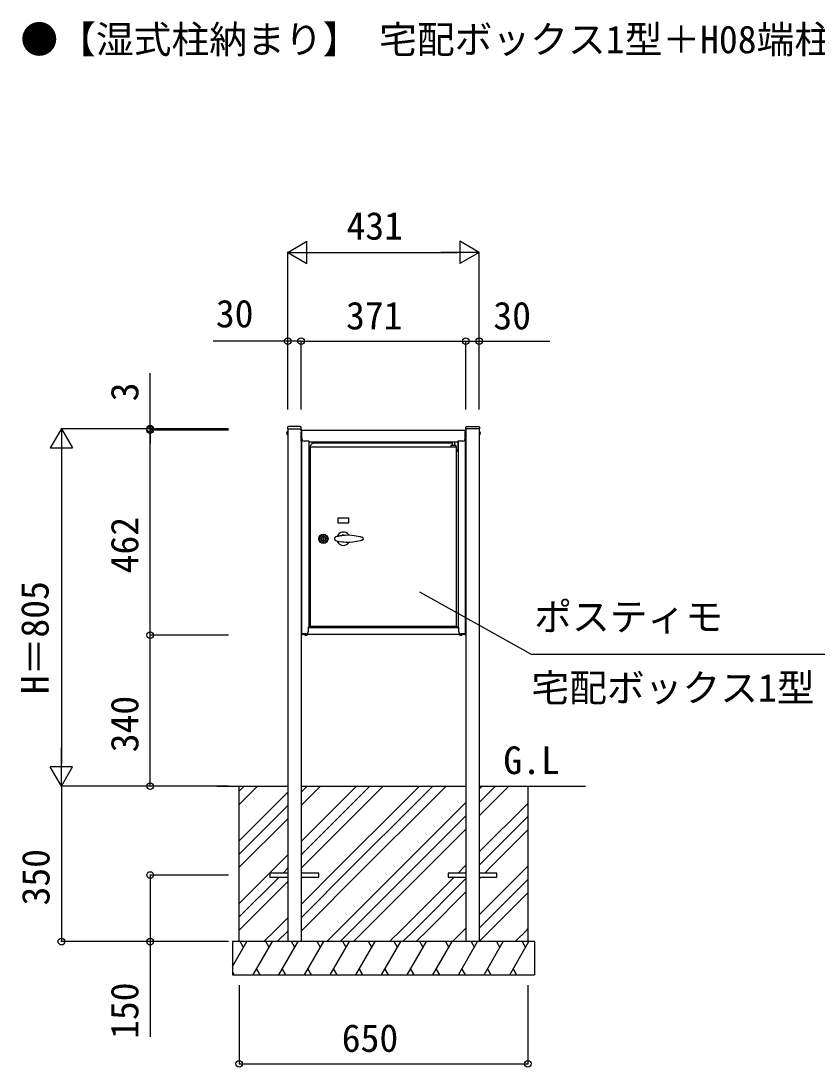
# Model space of a CAD drawing. Units: millimetres, scale not verified. Extents: x -4375 to 4375, y -6490 to 6464.
# Drawn here: x -1760 to 32, y 149 to 2505 of the extents above; entities that cross this region are included whole.
import ezdxf
from ezdxf.enums import TextEntityAlignment as Align

# ---------------------------------------------------------------- set-up
doc = ezdxf.new("R2010")
doc.units = ezdxf.units.MM
doc.header["$LTSCALE"] = 30
for name, color, linetype in [('0-1_USER1', 3, 'Continuous'), ('0-2_YKK_13', 4, 'Continuous'), ('0-3_YKK_A1', 4, 'Continuous'), ('0-4_YKK_D', 6, 'Continuous'), ('0-6_YSS_K', 3, 'Continuous')]:
    doc.layers.add(name, color=color, linetype=linetype)
doc.styles.add('ＭＳ ゴシック', font='')
doc.styles.get('ＭＳ ゴシック').set_extended_font_data('MS Gothic')

msp = doc.modelspace()

# ---------------------------------------------------------------- linework, layer by layer
at = {"layer": '0-2_YKK_13'}
for p, q in [((-1161.86, 1578.97), (-1160.01, 1578.07)), ((-1160.36, 1580.67), (-1159.85, 1580.67)), ((-1159.85, 1580.67), (-1159.85, 1573.17)), ((-1131.54, 1591.92), (-1158.16, 1591.92)), ((-1129.42, 1578.92), (-1129.37, 1578.92)), ((-1129.42, 1577.92), (-1129.42, 1578.92)), ((-1129.37, 1582.52), (-1129.37, 1563.92)), ((-1128.57, 1582.52), (-1128.57, 1563.92)), ((-1128.04, 1583.12), (-1127.99, 1583.12)), ((-1127.97, 1582.52), (-1127.97, 1583.92)), ((-1127.97, 1564.12), (-1127.97, 1582.52)), ((-760.77, 1582.52), (-760.77, 1564.12)), ((-760.76, 1583.12), (-760.71, 1583.12)), ((-760.17, 1563.92), (-760.17, 1582.52)), ((-759.37, 1563.92), (-759.37, 1582.52)), ((-757.16, 1591.92), (-730.54, 1591.92)), ((-728.34, 1580.67), (-728.85, 1580.67)), ((-728.85, 1580.67), (-728.85, 1573.17)), ((-726.84, 1578.97), (-728.7, 1578.07)), ((-1161.86, 1574.87), (-1160.01, 1575.78)), ((-1129.42, 1563.92), (-1129.37, 1563.92)), ((-1128.57, 1563.92), (-1128.57, 1560.79)), ((-1128.57, 1560.79), (-1128.57, 1124.82)), ((-1111.57, 1557.72), (-777.17, 1557.72)), ((-1111.57, 1557.72), (-1111.57, 1557.12)), ((-1111.57, 1539.92), (-1111.57, 1557.12)), ((-789.57, 1557.22), (-786.31, 1557.22)), ((-789.57, 1557.22), (-789.57, 1549.22)), ((-788.07, 1557.72), (-788.07, 1557.22)), ((-786.31, 1557.22), (-783.57, 1557.22)), ((-785.07, 1557.22), (-785.07, 1557.72)), ((-783.57, 1549.22), (-783.57, 1557.22)), ((-777.17, 1559.12), (-777.17, 1557.72)), ((-765.77, 1559.12), (-777.17, 1559.12)), ((-777.17, 1557.12), (-777.17, 1557.72)), ((-777.17, 1557.12), (-777.17, 1539.92)), ((-776.37, 1559.12), (-776.37, 1139.82)), ((-760.17, 1560.79), (-760.17, 1563.92)), ((-760.17, 1560.79), (-760.17, 1124.82)), ((-759.37, 1558.92), (-760.17, 1558.92)), ((-759.37, 1563.92), (-759.37, 1558.92)), ((-726.84, 1574.87), (-728.7, 1575.78)), ((-1109.67, 1544.82), (-1109.67, 1143.62)), ((-1109.67, 1544.82), (-1108.27, 1544.82)), ((-1108.27, 1545.42), (-1109.52, 1545.42)), ((-1108.52, 1546.82), (-1108.52, 1548.42)), ((-1108.52, 1546.82), (-1108.52, 1546.22)), ((-1108.27, 1546.22), (-780.57, 1546.22)), ((-1108.27, 1544.82), (-1108.27, 1546.22)), ((-789.57, 1554.47), (-1103.52, 1554.47)), ((-1103.52, 1553.42), (-1103.52, 1554.47)), ((-792.57, 1549.22), (-792.57, 1546.22)), ((-780.57, 1549.22), (-792.57, 1549.22)), ((-781.07, 1546.22), (-781.07, 1544.82)), ((-781.07, 1544.82), (-779.67, 1544.82)), ((-780.57, 1546.22), (-780.57, 1549.22)), ((-779.67, 1143.62), (-779.67, 1544.82)), ((-1080.67, 1344.53), (-1080.67, 1344.12)), ((-1080.67, 1344.12), (-1080.67, 1334.32)), ((-1078.67, 1344.12), (-1078.67, 1344.53)), ((-1078.67, 1334.32), (-1078.67, 1344.12)), ((-1045.4, 1345.43), (-1045.4, 1345.43)), ((-1027.39, 1347.66), (-1027.39, 1347.66)), ((-1078.67, 1336.63), (-1080.67, 1336.63)), ((-1080.67, 1334.32), (-1080.67, 1333.91)), ((-1078.67, 1333.91), (-1078.67, 1334.32)), ((-1073.74, 1331.17), (-1073.73, 1331.16)), ((-1073.67, 1331.22), (-1073.73, 1331.16)), ((-1071.61, 1333.28), (-1071.68, 1333.22)), ((-1071.61, 1333.28), (-1071.62, 1333.29)), ((-1054.67, 1339.34), (-1054.67, 1339.1)), ((-1049.3, 1333.95), (-1049.3, 1333.95)), ((-1031.53, 1330.99), (-1034.12, 1331.22)), ((-1027.4, 1330.78), (-1027.4, 1330.78)), ((-1009.7, 1331.74), (-1009.7, 1331.74)), ((-989.67, 1339.28), (-989.67, 1339.16)), ((-989.67, 1339.28), (-989.67, 1339.28)), ((-989.67, 1339.16), (-989.67, 1339.16)), ((-1113.77, 1139.82), (-1113.77, 1129.82)), ((-1113.77, 1139.22), (-791.83, 1139.22)), ((-1112.37, 1139.82), (-1111.77, 1139.82)), ((-1100.27, 1139.82), (-1111.77, 1139.82)), ((-1111.37, 1139.22), (-1111.37, 1139.82)), ((-1108.27, 1143.62), (-1109.67, 1143.62)), ((-1108.27, 1142.22), (-1108.27, 1143.62)), ((-1108.27, 1142.22), (-781.07, 1142.22)), ((-1105.97, 1139.82), (-1105.97, 1139.22)), ((-792.57, 1142.22), (-792.57, 1139.22)), ((-792.57, 1142.22), (-780.57, 1142.22)), ((-791.83, 1139.22), (-781.32, 1139.22)), ((-781.32, 1139.22), (-774.97, 1139.22)), ((-779.67, 1143.62), (-781.07, 1143.62)), ((-781.07, 1143.62), (-781.07, 1142.22)), ((-780.57, 1139.22), (-780.57, 1142.22)), ((-776.97, 1139.82), (-780.57, 1139.82)), ((-777.37, 1139.82), (-777.37, 1139.22)), ((-776.97, 1139.82), (-776.37, 1139.82)), ((-774.97, 1139.82), (-776.37, 1139.82)), ((-774.97, 1129.82), (-774.97, 1139.82)), ((-1127.17, 1124.82), (-1128.57, 1124.82)), ((-1118.77, 1124.82), (-1127.17, 1124.82)), ((-1113.57, 1124.22), (-1127.17, 1124.22)), ((-1113.57, 1123.42), (-1127.17, 1123.42)), ((-1125.97, 1124.22), (-1125.97, 1124.82)), ((-1121.82, 1123.42), (-1121.82, 1122.92)), ((-1115.32, 1122.92), (-1121.82, 1122.92)), ((-1117.85, 1121.92), (-1119.29, 1121.92)), ((-1115.32, 1122.92), (-1115.32, 1123.42)), ((-1113.57, 1124.22), (-1109.73, 1124.22)), ((-1109.73, 1124.22), (-779.02, 1124.22)), ((-1107.27, 1123.42), (-1107.27, 1124.22)), ((-1102.27, 1123.42), (-1107.27, 1123.42)), ((-786.47, 1123.42), (-1102.27, 1123.42)), ((-780.17, 1123.42), (-780.17, 1124.22)), ((-775.17, 1123.42), (-780.17, 1123.42)), ((-779.02, 1124.22), (-775.17, 1124.22)), ((-761.57, 1124.22), (-775.17, 1124.22)), ((-761.57, 1123.42), (-775.17, 1123.42)), ((-773.42, 1123.42), (-773.42, 1122.92)), ((-766.92, 1122.92), (-773.42, 1122.92)), ((-769.45, 1121.92), (-770.89, 1121.92)), ((-761.57, 1124.82), (-769.97, 1124.82)), ((-766.92, 1122.92), (-766.92, 1123.42)), ((-762.77, 1124.82), (-762.77, 1124.22)), ((-760.17, 1124.82), (-761.57, 1124.82))]:
    msp.add_line(p, q, dxfattribs=at)
for points in [[(-1160.36, 1580.67), (-1160.36, 1573.17), (-1159.85, 1573.17)], [(-1160.16, 1590.04), (-1160.35, 1586.92), (-1129.35, 1586.92), (-1129.54, 1590.04)], [(-1127.97, 1583.92), (-760.77, 1583.92), (-760.77, 1582.52)], [(-728.54, 1590.04), (-728.35, 1586.92), (-759.35, 1586.92), (-759.16, 1590.04)], [(-728.34, 1580.67), (-728.34, 1573.17), (-728.85, 1573.17)], [(-1129.42, 1563.92), (-1129.42, 1564.92), (-1129.42, 1577.92)], [(-1128.57, 1558.92), (-1129.37, 1558.92), (-1129.37, 1563.92)], [(-1111.57, 1557.72), (-1111.57, 1559.12), (-1122.97, 1559.12)], [(-1112.37, 1559.12), (-1112.37, 1139.82), (-1113.77, 1139.82)], [(-1108.27, 1546.22), (-1109.52, 1546.22), (-1109.52, 1545.42)], [(-1051.46, 1343.87), (-1048.95, 1344.59), (-1046.39, 1345.19), (-1045.76, 1345.35), (-1044.48, 1345.64), (-1043.2, 1345.91), (-1041.91, 1346.16), (-1040.62, 1346.38), (-1039.33, 1346.59), (-1038.03, 1346.78), (-1036.73, 1346.95), (-1031.5, 1347.45), (-1020.89, 1347.68), (-1010.33, 1346.8), (-1001.45, 1345.12), (-997.09, 1343.83), (-992.7, 1342.75)], [(-1034.12, 1347.23), (-1031.53, 1347.45), (-1027.39, 1347.6)], [(-997.72, 1344.2), (-995.21, 1343.51), (-992.7, 1342.75)], [(-992.7, 1335.69), (-994.72, 1335.17), (-996.71, 1334.51), (-1004.82, 1332.59), (-1013.07, 1331.3), (-1020.72, 1330.77), (-1028.39, 1330.81), (-1036.22, 1331.36), (-1043.97, 1332.53), (-1051.46, 1334.57)], [(-1033.88, 1331.06), (-1035.53, 1331.07), (-1036.67, 1331.27)], [(-1108.27, 1143.02), (-1109.52, 1143.02), (-1109.52, 1142.22), (-1108.27, 1142.22)], [(-1108.57, 1124.22), (-1108.57, 1123.42), (-1113.57, 1123.42)], [(-781.47, 1124.22), (-781.47, 1123.42), (-786.47, 1123.42)], [(-1159.85, 586.42), (-1199.85, 586.42), (-1199.85, 577.42), (-1159.85, 577.42)], [(-1129.85, 577.42), (-1089.85, 577.42), (-1089.85, 586.42), (-1129.85, 586.42)], [(-758.85, 586.42), (-798.85, 586.42), (-798.85, 577.42), (-758.85, 577.42)], [(-728.85, 577.42), (-688.85, 577.42), (-688.85, 586.42), (-728.85, 586.42)]]:
    msp.add_lwpolyline(points, dxfattribs=at)
msp.add_lwpolyline([(-1022.17, 1375.22), (-1022.17, 1385.22), (-1047.17, 1385.22), (-1047.17, 1375.22)], close=True, dxfattribs=at)
for radius in [10.5, 10, 9.5, 9, 8.8, 5.5]:
    msp.add_circle((-1079.67, 1339.22), radius, dxfattribs=at)
for centre, radius, start, end in [((-1157.82, 1576.92), 4.53, 124.06671, 235.93329), ((-1158.16, 1589.92), 2, 90, 176.5), ((-1131.54, 1589.92), 2, 3.5, 90), ((-1127.97, 1582.52), 1.4, 90, 180), ((-1127.97, 1582.52), 0.6, 96.31776, 180), ((-760.77, 1582.52), 1.4, 0, 90), ((-760.77, 1582.52), 0.6, 0, 83.68224), ((-757.16, 1589.92), 2, 90, 176.5), ((-730.54, 1589.92), 2, 3.5, 90), ((-730.88, 1576.92), 4.53, 304.06671, 55.93329), ((-1122.97, 1564.12), 5, 180, 270), ((-765.77, 1564.12), 5, 270, 0), ((-1106.57, 1539.92), 5, 180, 231.68393), ((-1103.52, 1548.42), 5, 90, 180), ((-782.17, 1539.92), 5, 300.00003, 0), ((-1079.67, 1339.22), 5, 101.53696, 258.46304), ((-1079.67, 1339.22), 5.4, 79.32807, 100.67193), ((-1079.67, 1339.22), 5, 281.53696, 78.46304), ((-1049.87, 1339.34), 4.8, 109.32828, 180.00027), ((-1034.67, 1339.22), 15, 34.69511, 158.28161), ((-1034.67, 1339.22), 8.2, 81.52373, 110.30009), ((-1079.67, 1339.22), 5.4, 259.32807, 280.67193), ((-1049.87, 1339.1), 4.8, 179.99981, 250.67163), ((-1034.67, 1339.22), 15, 201.26573, 270), ((-1034.67, 1339.22), 15, 270, 325.15934), ((-993.17, 1339.28), 3.5, 0.00008, 82.20993), ((-993.17, 1339.16), 3.5, 277.78984, 0.00026), ((-993.17, 1339.16), 3.5, 277.78326, 359.99987), ((-1100.27, 1144.82), 5, 270, 328.66775), ((-788.47, 1144.82), 5, 211.33225, 214.91521), ((-1127.17, 1124.82), 1.4, 180, 270), ((-1127.17, 1124.82), 0.6, 180, 270), ((-1125.97, 1125.62), 1.4, 214.8499, 270), ((-1118.57, 1127.44), 5.57, 234.29788, 262.5783), ((-1118.77, 1129.82), 5, 270, 0), ((-1118.57, 1127.44), 5.57, 277.4217, 305.70212), ((-769.97, 1129.82), 5, 180, 270), ((-770.17, 1127.44), 5.57, 234.29788, 262.5783), ((-770.17, 1127.44), 5.57, 277.4217, 305.70212), ((-762.77, 1125.62), 1.4, 270, 325.1501), ((-761.57, 1124.82), 1.4, 270, 0), ((-761.57, 1124.82), 0.6, 270, 0)]:
    msp.add_arc(centre, radius, start, end, dxfattribs=at)
at = {"layer": '0-3_YKK_A1'}
for p, q in [((-1159.85, 1586.92), (-1159.85, 781.92)), ((-1129.85, 1586.92), (-1129.85, 781.92)), ((-1129.85, 1582.92), (-1129.85, 1583.42)), ((-758.85, 1586.92), (-758.85, 781.92)), ((-728.85, 1586.92), (-728.85, 781.92)), ((-1159.85, 781.92), (-1159.85, 431.92)), ((-1129.85, 781.92), (-1129.85, 431.92)), ((-758.85, 781.92), (-758.85, 431.92)), ((-728.85, 781.92), (-728.85, 431.92))]:
    msp.add_line(p, q, dxfattribs=at)
at = {"layer": '0-4_YKK_D'}
for p, q in [((-1159.85, 1983.92), (-1116.55, 2008.92)), ((-1116.55, 1958.92), (-1116.55, 2008.92)), ((-728.85, 1983.92), (-772.15, 2008.92)), ((-772.15, 2008.92), (-772.15, 1958.92)), ((-1159.85, 1629.92), (-1159.85, 1984.92)), ((-1159.85, 1983.92), (-1116.55, 1958.92)), ((-1159.85, 1983.92), (-1073.25, 1983.92)), ((-1109.85, 1983.92), (-778.85, 1983.92)), ((-728.85, 1983.92), (-815.45, 1983.92)), ((-728.85, 1983.92), (-772.15, 1958.92)), ((-728.85, 1629.92), (-728.85, 1984.92)), ((-1159.85, 1629.92), (-1159.85, 1784.92)), ((-1129.85, 1629.92), (-1129.85, 1784.92)), ((-1129.85, 1629.92), (-1129.85, 1784.92)), ((-1129.85, 1783.92), (-758.85, 1783.92)), ((-758.85, 1629.92), (-758.85, 1784.92)), ((-758.85, 1629.92), (-758.85, 1784.92)), ((-728.85, 1629.92), (-728.85, 1784.92)), ((-1469.35, 1586.92), (-1469.35, 1712.18)), ((-1669.35, 1586.92), (-1694.35, 1543.62)), ((-1293.5, 1586.92), (-1670.35, 1586.92)), ((-1669.35, 1586.92), (-1644.35, 1543.62)), ((-1669.35, 1586.92), (-1669.35, 1500.32)), ((-1293.5, 1586.92), (-1470.35, 1586.92)), ((-1293.5, 1583.92), (-1470.35, 1583.92)), ((-1293.5, 1583.92), (-1470.35, 1583.92)), ((-1469.35, 1583.92), (-1469.35, 1586.92)), ((-1469.35, 1121.92), (-1469.35, 1583.92)), ((-1469.35, 1583.92), (-1469.35, 1553.92)), ((-1694.35, 1543.62), (-1644.35, 1543.62)), ((-1669.35, 1536.92), (-1669.35, 831.92)), ((-1293.5, 1121.92), (-1470.35, 1121.92)), ((-1293.5, 1121.92), (-1470.35, 1121.92)), ((-1469.35, 781.92), (-1469.35, 1121.92)), ((-1669.35, 781.92), (-1669.35, 868.52)), ((-1669.35, 781.92), (-1694.35, 825.22)), ((-1644.35, 825.22), (-1694.35, 825.22)), ((-1669.35, 781.92), (-1644.35, 825.22)), ((-1293.5, 781.92), (-1670.35, 781.92)), ((-1293.5, 781.92), (-1670.35, 781.92)), ((-1669.35, 781.92), (-1669.35, 431.92)), ((-1293.5, 781.92), (-1470.35, 781.92)), ((-1293.5, 581.92), (-1470.35, 581.92)), ((-1293.5, 431.92), (-1670.35, 431.92)), ((-1293.5, 431.92), (-1470.35, 431.92)), ((-1269.35, 333.8), (-1269.35, 155.92)), ((-619.35, 333.8), (-619.35, 155.92)), ((-1269.35, 156.92), (-619.35, 156.92))]:
    msp.add_line(p, q, dxfattribs=at)
for points in [[(-1129.85, 1783.92), (-1159.85, 1783.92), (-1327.86, 1783.92)], [(-758.85, 1783.92), (-728.85, 1783.92), (-569.84, 1783.92)], [(-863.51, 1219.63), (-611.84, 1079.58), (258.28, 1079.58)], [(-1469.35, 581.92), (-1469.35, 431.92), (-1469.35, 217.85)]]:
    msp.add_lwpolyline(points, dxfattribs=at)
for centre in [(-1159.85, 1783.92), (-1129.85, 1783.92), (-1129.85, 1783.92), (-758.85, 1783.92), (-758.85, 1783.92), (-728.85, 1783.92), (-1469.35, 1586.92), (-1469.35, 1583.92), (-1469.35, 1583.92), (-1469.35, 1121.92), (-1469.35, 1121.92), (-1469.35, 781.92), (-1469.35, 581.92), (-1669.35, 431.92), (-1469.35, 431.92), (-1269.35, 156.92), (-619.35, 156.92)]:
    msp.add_circle(centre, 7.5, dxfattribs=at)
at = {"layer": '0-6_YSS_K'}
for p, q in [((-1319.3, 781.92), (-1159.85, 781.92)), ((-1269.35, 770.42), (-1257.85, 781.92)), ((-1129.85, 781.92), (-758.85, 781.92)), ((-1129.85, 768.5), (-1116.43, 781.92)), ((-1129.85, 781.92), (-758.85, 781.92)), ((-728.85, 781.92), (-489.28, 781.92)), ((-728.85, 775.24), (-722.17, 781.92)), ((-728.85, 745.24), (-692.17, 781.92)), ((-1269.35, 629), (-1159.85, 738.5)), ((-728.85, 603.82), (-619.35, 713.32)), ((-1170.51, 586.42), (-1159.85, 597.08)), ((-1269.35, 487.58), (-1179.51, 577.42)), ((-728.85, 573.82), (-725.24, 577.42)), ((-728.85, 462.39), (-619.35, 571.89)), ((-1183.59, 431.92), (-1159.85, 455.66)), ((-604.35, 431.92), (-1284.35, 431.92)), ((-1284.35, 375.86), (-1251.98, 431.92)), ((-1284.35, 431.92), (-1284.35, 356.92)), ((-1259.48, 418.93), (-1266.98, 431.92)), ((-1237.55, 356.92), (-1194.25, 431.92)), ((-1201.75, 418.93), (-1209.25, 431.92)), ((-1179.81, 356.92), (-1136.51, 431.92)), ((-1144.01, 418.93), (-1151.51, 431.92)), ((-1122.08, 356.92), (-1078.77, 431.92)), ((-1086.28, 418.93), (-1093.78, 431.92)), ((-1064.34, 356.92), (-1021.04, 431.92)), ((-1028.54, 418.93), (-1036.04, 431.92)), ((-1006.61, 356.92), (-963.3, 431.92)), ((-970.81, 418.93), (-978.31, 431.92)), ((-948.87, 356.92), (-905.57, 431.92)), ((-913.07, 418.93), (-920.57, 431.92)), ((-891.14, 356.92), (-847.83, 431.92)), ((-855.34, 418.93), (-862.84, 431.92)), ((-833.4, 356.92), (-790.1, 431.92)), ((-805.1, 431.92), (-797.6, 418.93)), ((-775.67, 356.92), (-732.36, 431.92)), ((-759.32, 431.92), (-758.85, 432.39)), ((-747.36, 431.92), (-739.86, 418.93)), ((-717.93, 356.92), (-674.63, 431.92)), ((-689.63, 431.92), (-682.13, 418.93)), ((-660.2, 356.92), (-616.89, 431.92)), ((-631.89, 431.92), (-624.39, 418.93)), ((-604.35, 431.92), (-604.35, 356.92)), ((-1284.35, 363.96), (-1280.28, 356.92)), ((-1284.35, 356.92), (-604.35, 356.92)), ((-1230.05, 369.91), (-1222.55, 356.92)), ((-1172.31, 369.91), (-1164.81, 356.92)), ((-1114.58, 369.91), (-1107.08, 356.92)), ((-1056.84, 369.91), (-1049.34, 356.92)), ((-999.11, 369.91), (-991.61, 356.92)), ((-941.37, 369.91), (-933.87, 356.92)), ((-883.64, 369.91), (-876.14, 356.92)), ((-825.9, 369.91), (-818.4, 356.92)), ((-768.17, 369.91), (-760.67, 356.92)), ((-710.43, 369.91), (-702.93, 356.92)), ((-652.7, 369.91), (-645.2, 356.92))]:
    msp.add_line(p, q, dxfattribs=at)
for points in [[(-1269.35, 740.42), (-1268.29, 741.48), (-1227.85, 781.92)], [(-728.85, 781.92), (-619.35, 781.92), (-619.35, 431.92), (-1269.35, 431.92), (-1269.35, 781.92), (-1159.85, 781.92)], [(-1129.85, 657.08), (-1045.45, 741.48), (-1005.01, 781.92)], [(-1129.85, 515.66), (-1045.45, 600.06), (-904.02, 741.48), (-863.59, 781.92)], [(-1129.85, 627.08), (-1015.45, 741.48), (-975.01, 781.92)], [(-1129.85, 485.66), (-1015.45, 600.06), (-874.02, 741.48), (-833.59, 781.92)], [(-1129.85, 738.5), (-1126.87, 741.48), (-1086.43, 781.92)], [(-1129.85, 597.08), (-1126.87, 600.06), (-985.45, 741.48), (-945.01, 781.92)], [(-1129.85, 455.66), (-1126.87, 458.64), (-985.45, 600.06), (-844.02, 741.48), (-803.59, 781.92)], [(-728.85, 715.24), (-702.6, 741.48), (-662.17, 781.92)], [(-1269.35, 659), (-1186.87, 741.48), (-1159.85, 768.5)], [(-1072.17, 431.92), (-1045.45, 458.64), (-904.02, 600.06), (-762.6, 741.48), (-758.85, 745.24)], [(-728.85, 633.82), (-621.18, 741.48), (-619.35, 743.32)], [(-1269.35, 599), (-1268.29, 600.06), (-1159.85, 708.5)], [(-1042.17, 431.92), (-1015.45, 458.64), (-874.02, 600.06), (-758.85, 715.24)], [(-1012.17, 431.92), (-985.45, 458.64), (-844.02, 600.06), (-758.85, 685.24)], [(-716.24, 586.42), (-702.6, 600.06), (-619.35, 683.32)], [(-1269.35, 517.58), (-1186.87, 600.06), (-1159.85, 627.08)], [(-776.24, 586.42), (-762.6, 600.06), (-758.85, 603.81)], [(-728.85, 492.39), (-621.18, 600.06), (-619.35, 601.89)], [(-1269.35, 457.58), (-1268.29, 458.64), (-1159.85, 567.08)], [(-930.74, 431.92), (-904.02, 458.64), (-785.24, 577.42)], [(-900.74, 431.92), (-874.02, 458.64), (-758.85, 573.81)], [(-870.74, 431.92), (-844.02, 458.64), (-758.85, 543.81)], [(-728.85, 432.39), (-702.6, 458.64), (-619.35, 541.89)], [(-1213.59, 431.92), (-1186.87, 458.64), (-1159.85, 485.66)], [(-789.32, 431.92), (-762.6, 458.64), (-758.85, 462.39)], [(-647.9, 431.92), (-621.18, 458.64), (-619.35, 460.47)]]:
    msp.add_lwpolyline(points, dxfattribs=at)

# ---------------------------------------------------------------- texts
at = {"layer": '0-1_USER1', "style": 'ＭＳ ゴシック'}
for s, p in [('●【湿式柱納まり】 宅配ボックス1型＋H08端柱（湿式）', (-1761.59, 2413.72)), ('G.L', (-674.58, 790.44))]:
    msp.add_text(s, height=62.32, dxfattribs=at).set_placement(p, align=Align.BOTTOM_LEFT)
at = {"layer": '0-4_YKK_D', "style": 'ＭＳ ゴシック'}
for s, p in [('431', (-1027.66, 1993.92)), ('30', (-1321.64, 1796.42)), ('371', (-1028.62, 1791.92)), ('30', (-697.13, 1791.92)), ('ポスティモ', (-605.13, 1113.66)), ('宅配ボックス1型', (-611.41, 953.65)), ('650', (-1038.28, 164.92))]:
    msp.add_text(s, height=62.32, dxfattribs=at).set_placement(p, align=Align.BOTTOM_LEFT)
for s, p in [('3', (-1477.35, 1648.64)), ('462', (-1477.35, 1261.16)), ('H＝805', (-1679.35, 989.07)), ('340', (-1477.35, 858.23)), ('350', (-1677.35, 513.23)), ('150', (-1477.35, 212.81))]:
    msp.add_text(s, height=62.32, rotation=90, dxfattribs=at).set_placement(p, align=Align.BOTTOM_LEFT)

doc.saveas('drawing.dxf')
